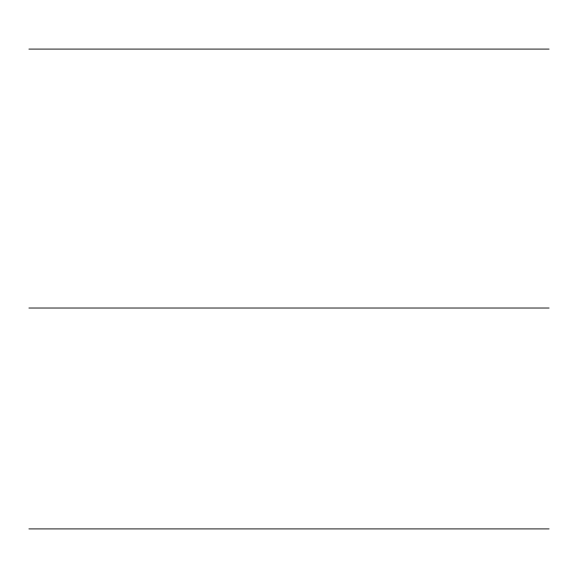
<?xml version="1.0" encoding="UTF-8"?>
<svg xmlns="http://www.w3.org/2000/svg" width="578" height="578" viewBox="0 0 578 578"><rect width="100%" height="100%" fill="white"/><g stroke="black" fill="none" stroke-linecap="round" stroke-linejoin="round"><path stroke-width="0.87" d="M28.9 49.087L549.1 49.087M28.9 308.023L549.1 308.023M28.9 528.913L549.1 528.913"/></g></svg>
